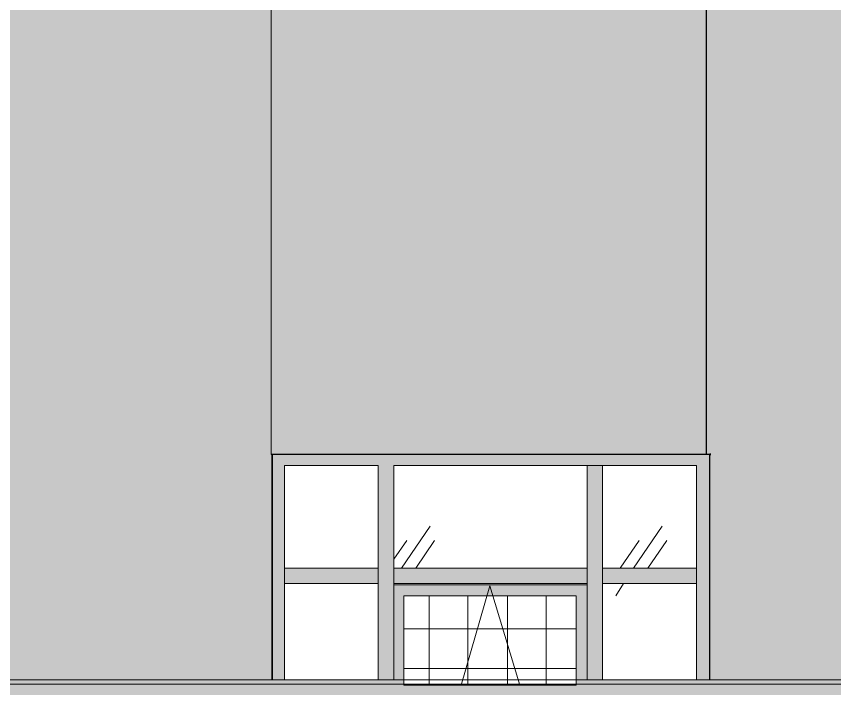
# Model space of a CAD drawing. Header units: millimetres. Extents: x -11345 to 411485, y -9810 to 73012.
# Drawn here: x 310924 to 314058, y 5375 to 7955 of the extents above; entities that cross this region are included whole.
import ezdxf

# ---------------------------------------------------------------- set-up
doc = ezdxf.new("R2010")
doc.units = ezdxf.units.MM
for name, color, linetype in [('PDF _Линии', 7, 'Continuous'), ('PDF _Стены внутренние', 7, 'Continuous'), ('PDF _Стены наружные', 7, 'Continuous'), ('PDF _Узлы', 7, 'Continuous')]:
    doc.layers.add(name, color=color, linetype=linetype)
for name, color, linetype, true_color in [('PDF _Ограждение', 7, 'Continuous', 0x7f7f7f), ('PDF _Окна', 7, 'Continuous', 0x383e42), ('PDF _Стены штриховка поверхности', 7, 'Continuous', 0xcacbcc)]:
    doc.layers.add(name, color=color, linetype=linetype, true_color=true_color)

msp = doc.modelspace()

# ---------------------------------------------------------------- hatches: boundary and pattern name
at = {"layer": 'PDF _Ограждение', "true_color": 0xb5bcbf, "transparency": 33554559}
msp.add_hatch(color=9, dxfattribs=at).paths.add_polyline_path([(299145.32363, 5412.83773), (299145.32363, 5353.57519), (321758.21449, 5353.57519), (321758.21449, 5412.83773), (313067.78676, 5412.83773), (313067.78676, 5391.67253), (312407.43278, 5391.67253), (312407.43278, 5412.83773), (305016.54782, 5412.83773), (305016.54782, 5391.67253), (304356.19384, 5391.67253), (304356.19384, 5412.83773)])
at = {"layer": 'PDF _Окна', "transparency": 33554687}
h = msp.add_hatch(color=256, dxfattribs=at)
h.paths.add_polyline_path([(312310.07289, 5781.11206), (312310.07289, 5412.83773), (312407.43278, 5412.83773), (312407.43278, 5734.54864), (313067.78676, 5734.54864), (313067.78676, 5412.83773), (313169.37968, 5412.83773), (313169.37968, 5781.11206), (313529.18794, 5781.11206), (313529.18794, 5412.83773), (313579.9844, 5412.83773), (313579.9844, 6276.37755), (311903.70121, 6276.37755), (311903.70121, 5412.83773), (311950.26464, 5412.83773), (311950.26464, 5781.11206)])
h.paths.add_polyline_path([(312310.07289, 5840.3746), (311950.26464, 5840.3746), (311950.26464, 6234.04717), (312310.07289, 6234.04717)], flags=0)
h.paths.add_polyline_path([(312369.33543, 5840.3746), (312369.33543, 6234.04717), (313110.11714, 6234.04717), (313110.11714, 5840.3746)], flags=0)
h.paths.add_polyline_path([(312369.33543, 5781.11206), (313110.11714, 5781.11206), (313110.11714, 5776.87902), (312369.33543, 5776.87902)], flags=0)
h.paths.add_polyline_path([(313529.18794, 6234.04717), (313529.18794, 5840.3746), (313169.37968, 5840.3746), (313169.37968, 6234.04717)], flags=0)
at = {"layer": 'PDF _Стены наружные', "transparency": 33554687}
msp.add_hatch(color=256, dxfattribs=at).paths.add_polyline_path([(313584.21744, 6276.37755), (313584.21744, 6280.61059), (313579.9844, 6280.61059), (313575.75136, 6276.37755), (313579.9844, 6272.14451), (313584.21744, 6272.14451)])
at = {"layer": 'PDF _Стены штриховка поверхности', "true_color": 0xfbfbf4, "transparency": 33554687}
msp.add_hatch(color=7, dxfattribs=at).paths.add_polyline_path([(311898.53679, 10416.28905), (311899.46818, 11076.64304), (313567.28528, 11076.64304), (313567.28528, 6276.37755), (313579.9844, 6276.37755), (313579.9844, 5412.83773), (316394.9549, 5412.83773), (316394.9549, 5654.12091), (316255.26464, 5654.12091), (316255.26464, 5658.35395), (316318.76021, 5658.35395), (316318.76021, 5717.61649), (316890.22039, 6153.61944), (316894.45343, 6157.85248), (316898.68646, 6153.61944), (317470.14664, 5717.61649), (317470.14664, 5658.35395), (317533.64222, 5658.35395), (317533.64222, 5654.12091), (317393.95195, 5654.12091), (317393.95195, 5412.83773), (321135.95785, 5412.83773), (321135.95785, 11868.22121), (306476.94605, 11868.22121), (306476.94605, 5412.83773), (307238.89295, 5412.83773), (307238.89295, 6153.61944), (307213.49472, 6153.61944), (307213.49472, 6157.85248), (307243.12599, 6157.85248), (307243.12599, 6555.75808), (307166.9313, 6555.75808), (307166.9313, 6619.25366), (307742.62452, 7055.25661), (307865.38263, 6962.12976), (307873.84871, 6957.89672), (307873.84871, 8075.41885), (307869.61567, 8075.41885), (307869.61567, 11076.64304), (309528.9667, 11076.64304), (309528.9667, 6276.37755), (309533.19974, 6276.37755), (309533.19974, 5412.83773), (311903.70121, 5412.83773), (311903.70121, 6276.37755), (311899.46818, 6276.37755), (311899.46818, 8075.41885), (311895.23514, 8075.41885), (311897.09003, 9390.53531), (311899.46818, 8075.41885), (311899.46818, 10416.28905)])
at = {"layer": 'PDF _Стены штриховка поверхности', "true_color": 0x88d4d9, "transparency": 33554687}
msp.add_hatch(color=133, dxfattribs=at).paths.add_polyline_path([(313567.28528, 8075.41885), (311899.46818, 8075.41885), (311899.46818, 6276.37755), (313567.28528, 6276.37755)])

# ---------------------------------------------------------------- linework, layer by layer
at = {"layer": 'PDF _Линии', "lineweight": 30}
for points in [[(313567.28528, 6276.37755), (313567.28528, 8075.41885), (311899.46818, 8075.41885), (311899.46818, 10416.28905), (313567.28528, 10416.28905), (313567.28528, 11076.64304)], [(313579.9844, 5412.83773), (313579.9844, 6276.37755), (311899.46818, 6276.37755)]]:
    msp.add_lwpolyline(points, dxfattribs=at)
msp.add_lwpolyline([(311903.70121, 6276.37755), (311903.70121, 5412.83773)], close=True, dxfattribs=at)
at = {"layer": 'PDF _Линии', "lineweight": 9}
msp.add_lwpolyline([(312627.55077, 5391.67253), (312737.60977, 5772.64599), (312851.9018, 5391.67253)], dxfattribs=at)
msp.add_lwpolyline([(313067.78676, 5734.54864), (312407.43278, 5734.54864), (312407.43278, 5391.67253), (313067.78676, 5391.67253)], close=True, dxfattribs=at)
at = {"layer": 'PDF _Ограждение', "color": 7, "lineweight": 9, "ltscale": 226.136889}
for points in [[(295987.47702, 5412.83773), (321758.21449, 5412.83773)], [(321758.21449, 5395.90557), (295987.47702, 5395.90557)]]:
    msp.add_lwpolyline(points, dxfattribs=at)
at = {"layer": 'PDF _Окна', "color": 7, "lineweight": 9}
for points in [[(311950.26464, 5840.3746), (312310.07289, 5840.3746), (312310.07289, 6234.04717), (312310.07289, 5412.83773), (312310.07289, 5781.11206), (311950.26464, 5781.11206)], [(312310.07289, 6234.04717), (311950.26464, 6234.04717), (311950.26464, 5412.83773)], [(312369.33543, 5840.3746), (313110.11714, 5840.3746), (313110.11714, 6234.04717), (313110.11714, 5412.83773)], [(313110.11714, 6234.04717), (312369.33543, 6234.04717), (312369.33543, 5412.83773)], [(313169.37968, 5840.3746), (313529.18794, 5840.3746), (313529.18794, 6234.04717), (313529.18794, 5412.83773), (313529.18794, 5781.11206), (313169.37968, 5781.11206)], [(313529.18794, 6234.04717), (313169.37968, 6234.04717), (313169.37968, 5412.83773)], [(312509.0257, 6001.23006), (312398.9667, 5840.3746)], [(313397.96375, 6001.23006), (313287.90475, 5840.3746)], [(312420.13189, 5946.20056), (312369.33543, 5874.23891)], [(312525.95785, 5946.20056), (312453.9962, 5840.3746)], [(313309.06995, 5946.20056), (313237.10829, 5840.3746)], [(313414.8959, 5946.20056), (313342.93425, 5840.3746)], [(312369.33543, 5781.11206), (313110.11714, 5781.11206)], [(313110.11714, 5776.87902), (312369.33543, 5776.87902)], [(313249.80741, 5781.11206), (313220.17614, 5734.54864)], [(312407.43278, 5412.83773), (312407.43278, 5734.54864), (313067.78676, 5734.54864), (313067.78676, 5412.83773), (313067.78676, 5734.54864)]]:
    msp.add_lwpolyline(points, dxfattribs=at)
at = {"layer": 'PDF _Окна', "lineweight": 0}
for points in [[(313169.37968, 6234.04717), (312369.33543, 6234.04717), (313169.37968, 6234.04717)], [(313110.11714, 5781.11206), (312369.33543, 5781.11206), (313110.11714, 5781.11206)]]:
    msp.add_lwpolyline(points, dxfattribs=at)
msp.add_lwpolyline([(313110.11714, 5776.87902), (313110.11714, 5776.87902), (313110.11714, 5776.87902)], close=True, dxfattribs=at)
at = {"layer": 'PDF _Стены внутренние', "lineweight": 18}
msp.add_lwpolyline([(313579.9844, 6276.37755), (313579.9844, 5412.83773)], dxfattribs=at)
at = {"layer": 'PDF _Стены наружные', "lineweight": 18}
msp.add_lwpolyline([(311899.46818, 8075.41885), (311899.46818, 6276.37755)], dxfattribs=at)
at = {"layer": 'PDF _Стены наружные', "color": 31, "lineweight": 0, "true_color": 0xf4cc95}
for points in [[(311903.70121, 6276.37755), (311903.70121, 6276.37755), (311903.70121, 6276.37755)], [(313579.9844, 5412.83773), (313579.9844, 5412.83773), (313579.9844, 5412.83773)]]:
    msp.add_lwpolyline(points, close=True, dxfattribs=at)
at = {"layer": 'PDF _Стены наружные', "lineweight": 18}
msp.add_lwpolyline([(313579.9844, 5412.83773), (313579.9844, 6276.37755)], close=True, dxfattribs=at)
at = {"layer": 'PDF _Стены наружные', "color": 254, "lineweight": 0, "true_color": 0xe2e2e2}
msp.add_lwpolyline([(313579.9844, 5412.83773), (313579.9844, 5412.83773), (313579.9844, 5412.83773)], close=True, dxfattribs=at)
at = {"layer": 'PDF _Стены наружные', "color": 254, "true_color": 0xe2e2e2, "transparency": 33554559}
msp.add_solid([(311899.46818, 6306.00882), (311899.46818, 6276.37755), (311899.46818, 6276.37755)], dxfattribs=at)
at = {"layer": 'PDF _Стены наружные', "color": 31, "true_color": 0xf4cc95, "transparency": 33554559}
for points in [[(311903.70121, 6276.37755), (311903.70121, 5505.96457), (311903.70121, 5505.96457)], [(311903.70121, 5505.96457), (311903.70121, 5505.96457), (311903.70121, 6276.37755)], [(311903.70121, 5505.96457), (311903.70121, 5412.83773), (311903.70121, 5412.83773)], [(311903.70121, 5412.83773), (311903.70121, 5412.83773), (311903.70121, 5505.96457)]]:
    msp.add_solid(points, dxfattribs=at)
at = {"layer": 'PDF _Узлы', "color": 251, "lineweight": 9, "true_color": 0x494949}
for points in [[(312504.79266, 5391.67253), (312504.79266, 5412.83773), (312504.79266, 5734.54864)], [(312652.949, 5391.67253), (312652.949, 5412.83773), (312652.949, 5734.54864)], [(312805.33838, 5391.67253), (312805.33838, 5412.83773), (312805.33838, 5734.54864)], [(312953.49472, 5391.67253), (312953.49472, 5412.83773), (312953.49472, 5734.54864)], [(312407.43278, 5607.55749), (313067.78676, 5607.55749)], [(312407.43278, 5455.16811), (313067.78676, 5455.16811)]]:
    msp.add_lwpolyline(points, dxfattribs=at)

doc.saveas('drawing.dxf')
